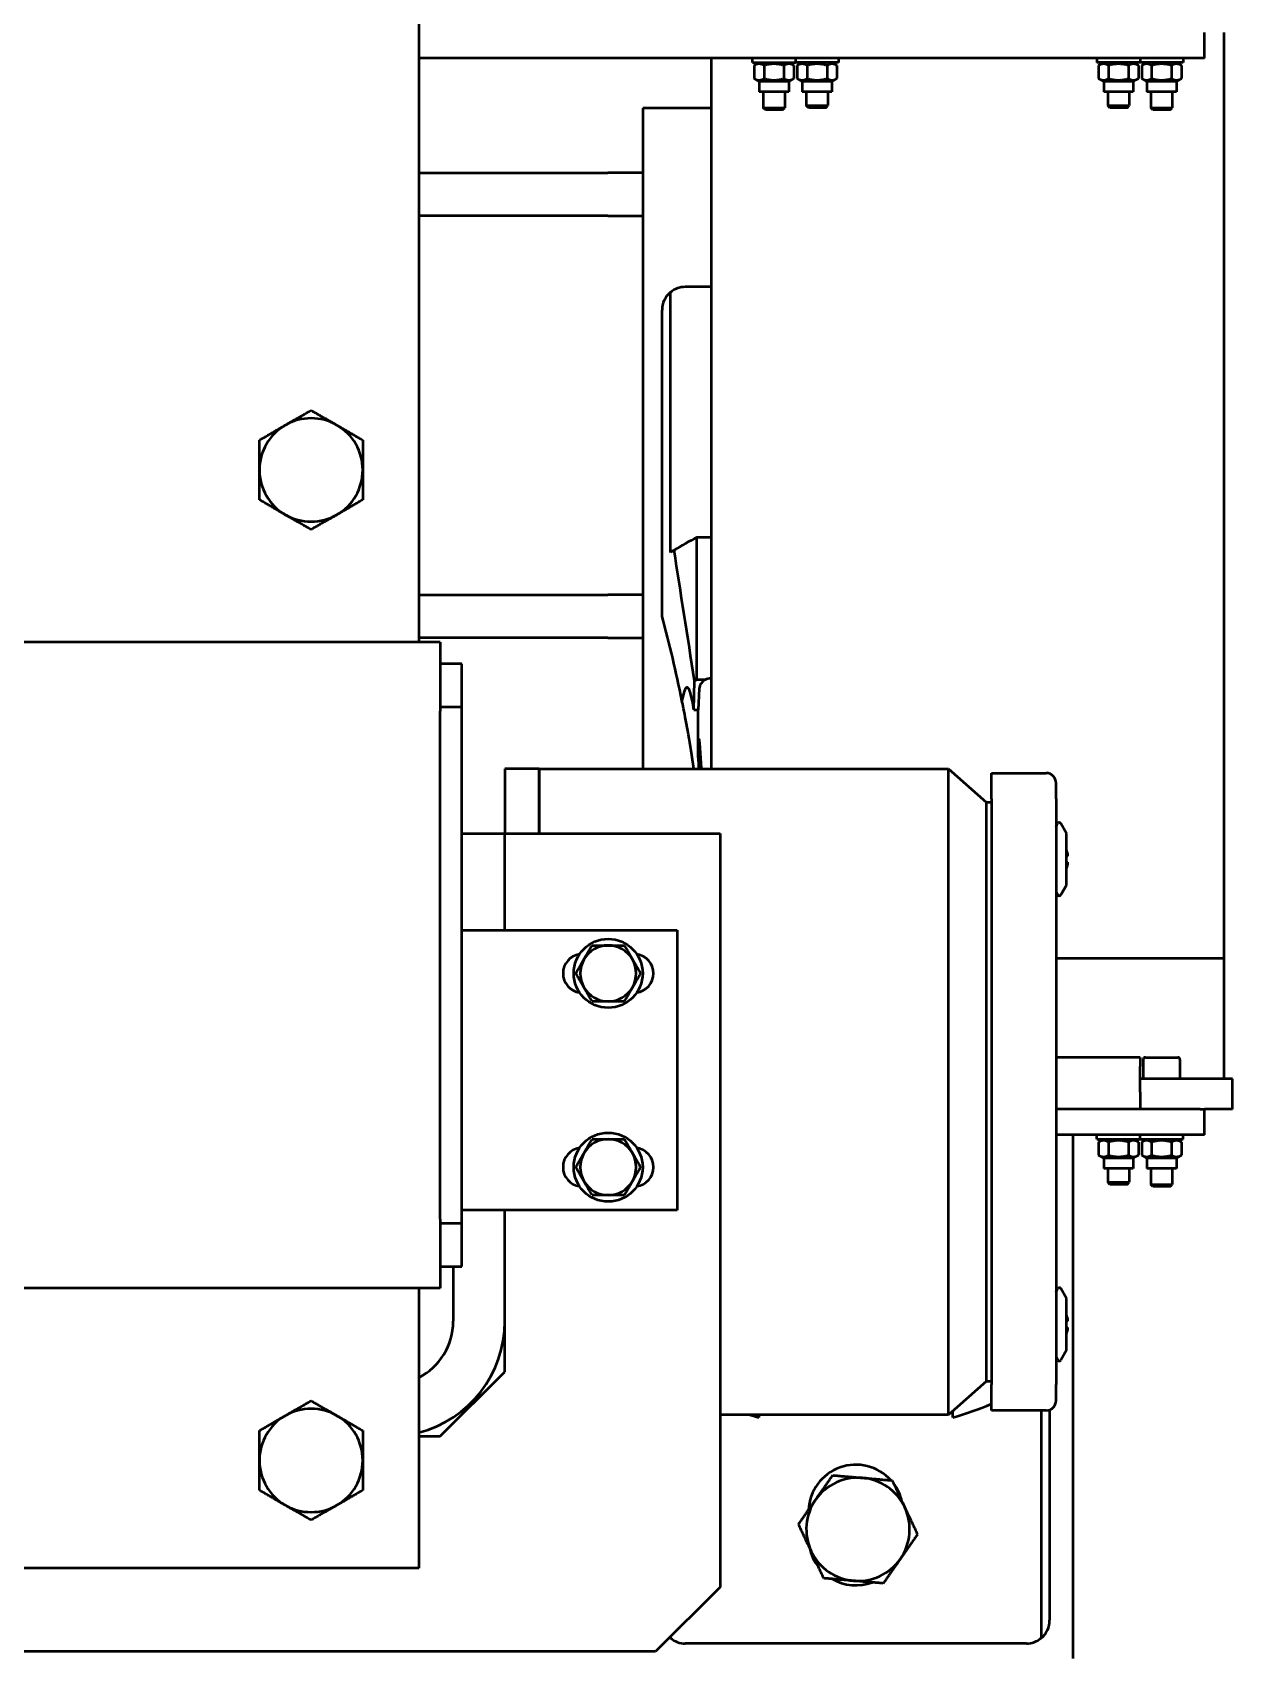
# Model space of a CAD drawing. Header units: centimetres. Extents: x -678439 to 55805, y -426864 to 17948.
# Drawn here: x 47311.46 to 47339.33, y 16808.05 to 16845.65 of the extents above; entities that cross this region are included whole.
import ezdxf

# ---------------------------------------------------------------- set-up
doc = ezdxf.new("R2010")
doc.units = ezdxf.units.CM
doc.header["$LTSCALE"] = 0.01
doc.header["$MEASUREMENT"] = 0
doc.layers.get('0').update_dxf_attribs({"lineweight": 0})
doc.layers.add('SSN_Lift-AM_0', color=7, linetype='Continuous', lineweight=50)

# ---------------------------------------------------------------- blocks, each defined once
blk = doc.blocks.new('Lift_20-024-10000')
at = {"layer": 'SSN_Lift-AM_0'}
for p, q in [((1067.5, 1354.4), (1067.5, 1194.4)), ((1250, 1330), (1250, 1336)), ((1254.5, 1121), (1254.5, 1336)), ((1249, 1330), (1067.5, 1330)), ((1135.5, 1165), (1135.5, 1330)), ((1145, 1329), (1145, 1330)), ((1145, 1329), (1155, 1329)), ((1146.56, 1329), (1145.38, 1328.32)), ((1145.38, 1328.32), (1145.38, 1325.28)), ((1147.69, 1328.32), (1147.69, 1325.28)), ((1152.31, 1328.32), (1152.31, 1325.28)), ((1153.44, 1329), (1154.62, 1328.32)), ((1154.62, 1328.32), (1154.62, 1325.28)), ((1155, 1330), (1155, 1329)), ((1165, 1329), (1155, 1329)), ((1156.56, 1329), (1155.38, 1328.32)), ((1155.38, 1328.32), (1155.38, 1325.28)), ((1157.69, 1328.32), (1157.69, 1325.28)), ((1162.31, 1328.32), (1162.31, 1325.28)), ((1163.44, 1329), (1164.62, 1328.32)), ((1164.62, 1328.32), (1164.62, 1325.28)), ((1165, 1330), (1165, 1329)), ((1225, 1330), (1225, 1329)), ((1235, 1329), (1225, 1329)), ((1226.56, 1329), (1225.38, 1328.32)), ((1225.38, 1328.32), (1225.38, 1325.28)), ((1227.69, 1328.32), (1227.69, 1325.28)), ((1232.31, 1328.32), (1232.31, 1325.28)), ((1233.44, 1329), (1234.62, 1328.32)), ((1234.62, 1328.32), (1234.62, 1325.28)), ((1235, 1330), (1235, 1329)), ((1245, 1329), (1235, 1329)), ((1236.56, 1329), (1235.38, 1328.32)), ((1235.38, 1328.32), (1235.38, 1325.28)), ((1237.69, 1328.32), (1237.69, 1325.28)), ((1242.31, 1328.32), (1242.31, 1325.28)), ((1243.44, 1329), (1244.62, 1328.32)), ((1244.62, 1328.32), (1244.62, 1325.28)), ((1245, 1330), (1245, 1329)), ((1250, 1330), (1249, 1330)), ((1146.56, 1324.6), (1145.38, 1325.28)), ((1153.44, 1324.6), (1146.56, 1324.6)), ((1146.56, 1324.6), (1146.56, 1322.2)), ((1153.44, 1324.6), (1154.62, 1325.28)), ((1153.44, 1324.6), (1153.44, 1322.2)), ((1156.56, 1324.6), (1155.38, 1325.28)), ((1163.44, 1324.6), (1156.56, 1324.6)), ((1156.56, 1324.6), (1156.56, 1322.2)), ((1163.44, 1324.6), (1164.62, 1325.28)), ((1163.44, 1324.6), (1163.44, 1322.2)), ((1226.56, 1324.6), (1225.38, 1325.28)), ((1233.44, 1324.6), (1226.56, 1324.6)), ((1226.56, 1324.6), (1226.56, 1322.2)), ((1233.44, 1324.6), (1234.62, 1325.28)), ((1233.44, 1324.6), (1233.44, 1322.2)), ((1236.56, 1324.6), (1235.38, 1325.28)), ((1243.44, 1324.6), (1236.56, 1324.6)), ((1236.56, 1324.6), (1236.56, 1322.2)), ((1243.44, 1324.6), (1244.62, 1325.28)), ((1243.44, 1324.6), (1243.44, 1322.2)), ((1153.44, 1322.2), (1146.56, 1322.2)), ((1147.5, 1322.2), (1147.5, 1318.49)), ((1152.5, 1322.2), (1152.5, 1318.49)), ((1163.44, 1322.2), (1156.56, 1322.2)), ((1157.5, 1322.2), (1157.5, 1318.99)), ((1162.5, 1322.2), (1162.5, 1318.99)), ((1233.44, 1322.2), (1226.56, 1322.2)), ((1227.5, 1322.2), (1227.5, 1318.99)), ((1232.5, 1322.2), (1232.5, 1318.99)), ((1243.44, 1322.2), (1236.56, 1322.2)), ((1237.5, 1322.2), (1237.5, 1318.49)), ((1242.5, 1322.2), (1242.5, 1318.49)), ((1135.5, 1318.4), (1119.5, 1318.4)), ((1119.5, 1318.4), (1119.5, 1165)), ((1147.5, 1318.49), (1152.5, 1318.49)), ((1147.99, 1318), (1147.5, 1318.49)), ((1152.01, 1318), (1147.99, 1318)), ((1152.01, 1318), (1152.5, 1318.49)), ((1157.5, 1318.99), (1162.5, 1318.99)), ((1157.99, 1318.5), (1157.5, 1318.99)), ((1162.01, 1318.5), (1157.99, 1318.5)), ((1162.01, 1318.5), (1162.5, 1318.99)), ((1227.5, 1318.99), (1232.5, 1318.99)), ((1227.99, 1318.5), (1227.5, 1318.99)), ((1232.01, 1318.5), (1227.99, 1318.5)), ((1232.01, 1318.5), (1232.5, 1318.99)), ((1237.5, 1318.49), (1242.5, 1318.49)), ((1237.99, 1318), (1237.5, 1318.49)), ((1242.01, 1318), (1237.99, 1318)), ((1242.01, 1318), (1242.5, 1318.49)), ((1067.5, 1303.4), (1069.08, 1303.4)), ((1069.08, 1303.4), (1111.4, 1303.4)), ((1119.5, 1303.4), (1111.4, 1303.4)), ((1069.08, 1293.4), (1067.5, 1293.4)), ((1111.4, 1293.4), (1069.08, 1293.4)), ((1111.4, 1293.4), (1119.5, 1293.4)), ((1125.96, 1215.24), (1125.96, 1275.66)), ((1135.5, 1276.9), (1129.4, 1276.9)), ((1124, 1200.4), (1124, 1271.5)), ((1132.1, 1185.67), (1132.1, 1218.73)), ((1135.5, 1218.73), (1132.1, 1218.73)), ((1067.5, 1205.4), (1069.08, 1205.4)), ((1069.08, 1205.4), (1111.4, 1205.4)), ((1119.5, 1205.4), (1111.4, 1205.4)), ((1072.5, 1194.4), (847.5, 1194.4)), ((1069.08, 1195.4), (1067.5, 1195.4)), ((1111.4, 1195.4), (1069.08, 1195.4)), ((1072.5, 1194.4), (1072.5, 1178.4)), ((1111.4, 1195.4), (1119.5, 1195.4)), ((1077.5, 1189.4), (1072.5, 1189.4)), ((1077.5, 1179.4), (1077.5, 1189.4)), ((1131.37, 1178.68), (1131.54, 1185.4)), ((1134.02, 1185.67), (1132.1, 1185.67)), ((1135.5, 1185.98), (1135.34, 1185.98)), ((1132.64, 1183.63), (1132.36, 1178.68)), ((1072.5, 1179.4), (1077.5, 1179.4)), ((1072.5, 1060.4), (1072.5, 1178.4)), ((1077.5, 1059.4), (1077.5, 1179.4)), ((1131.37, 1178.68), (1132.36, 1178.68)), ((1132.36, 1168.63), (1132.36, 1178.68)), ((1095.5, 1165), (1087.5, 1165)), ((1087.5, 1165), (1087.5, 1150)), ((1095.5, 1165), (1095.5, 1150)), ((1095.5, 1150), (1095.5, 1165)), ((1095.5, 1165), (1190.5, 1165)), ((1190.5, 1165), (1199.24, 1157.25)), ((1190.5, 1015), (1190.5, 1165)), ((1200.5, 1164), (1213.2, 1164)), ((1200.5, 1158), (1200.5, 1164)), ((1215.5, 1158), (1215.5, 1161.7)), ((1199.24, 1157.25), (1200.5, 1157.25)), ((1199.24, 1157.25), (1199.24, 1022.75)), ((1200.5, 1158), (1200.5, 1022)), ((1215.5, 1158), (1215.5, 1022)), ((1215.5, 1151.56), (1215.87, 1152.28)), ((1217.9, 1150), (1216.57, 1152.3)), ((1077.5, 1150), (1087.5, 1150)), ((1087.5, 1150), (1137.5, 1150)), ((1087.5, 1127.5), (1087.5, 1150)), ((1137.5, 1150), (1137.5, 975)), ((1217.9, 1138), (1217.9, 1150)), ((1218.25, 1144.7), (1217.9, 1144.7)), ((1217.9, 1143.3), (1218.25, 1143.3)), ((1215.5, 1136.44), (1215.87, 1135.72)), ((1217.9, 1138), (1216.57, 1135.7)), ((1077.5, 1127.5), (1127.5, 1127.5)), ((1127.5, 1127.5), (1127.5, 1062.5)), ((1215.5, 1121), (1254.5, 1121)), ((1254.5, 1093), (1254.5, 1121)), ((1235, 1098), (1215.5, 1098)), ((1235, 1098), (1235, 1095.89)), ((1236.25, 1098), (1243.75, 1098)), ((1235, 1089.89), (1235, 1095.89)), ((1235.75, 1097.5), (1235.75, 1093)), ((1244.25, 1097.5), (1244.25, 1093)), ((1256.5, 1093), (1235, 1093)), ((1256.5, 1086), (1256.5, 1093)), ((1235, 1089.89), (1235, 1086)), ((1249, 1086), (1215.5, 1086)), ((1249, 1086), (1250, 1086)), ((1250, 1080), (1250, 1086)), ((1256.5, 1086), (1250, 1086)), ((1249, 1080), (1215.5, 1080)), ((1219.5, 958.4), (1219.5, 1080)), ((1225, 1079), (1225, 1080)), ((1235, 1079), (1235, 1080)), ((1245, 1079), (1245, 1080)), ((1250, 1080), (1249, 1080)), ((1225, 1079), (1235, 1079)), ((1226.56, 1079), (1225.38, 1078.32)), ((1225.38, 1078.32), (1225.38, 1075.28)), ((1227.69, 1078.32), (1227.69, 1075.28)), ((1232.31, 1078.32), (1232.31, 1075.28)), ((1233.44, 1079), (1234.62, 1078.32)), ((1234.62, 1078.32), (1234.62, 1075.28)), ((1235, 1079), (1245, 1079)), ((1236.56, 1079), (1235.38, 1078.32)), ((1235.38, 1078.32), (1235.38, 1075.28)), ((1237.69, 1078.32), (1237.69, 1075.28)), ((1242.31, 1078.32), (1242.31, 1075.28)), ((1243.44, 1079), (1244.62, 1078.32)), ((1244.62, 1078.32), (1244.62, 1075.28)), ((1226.56, 1074.6), (1225.38, 1075.28)), ((1233.44, 1074.6), (1226.56, 1074.6)), ((1226.56, 1074.6), (1226.56, 1072.2)), ((1233.44, 1072.2), (1226.56, 1072.2)), ((1227.5, 1072.2), (1227.5, 1068.99)), ((1232.5, 1072.2), (1232.5, 1068.99)), ((1233.44, 1074.6), (1234.62, 1075.28)), ((1233.44, 1074.6), (1233.44, 1072.2)), ((1236.56, 1074.6), (1235.38, 1075.28)), ((1243.44, 1074.6), (1236.56, 1074.6)), ((1236.56, 1074.6), (1236.56, 1072.2)), ((1243.44, 1072.2), (1236.56, 1072.2)), ((1237.5, 1072.2), (1237.5, 1068.49)), ((1242.5, 1072.2), (1242.5, 1068.49)), ((1243.44, 1074.6), (1244.62, 1075.28)), ((1243.44, 1074.6), (1243.44, 1072.2)), ((1227.5, 1068.99), (1232.5, 1068.99)), ((1227.99, 1068.5), (1227.5, 1068.99)), ((1232.01, 1068.5), (1227.99, 1068.5)), ((1232.01, 1068.5), (1232.5, 1068.99)), ((1237.5, 1068.49), (1242.5, 1068.49)), ((1237.99, 1068), (1237.5, 1068.49)), ((1242.01, 1068), (1237.99, 1068)), ((1242.01, 1068), (1242.5, 1068.49)), ((1072.5, 1060.4), (1072.5, 1044.4)), ((1127.5, 1062.5), (1077.5, 1062.5)), ((1087.5, 1025), (1087.5, 1062.5)), ((1077.5, 1059.4), (1072.5, 1059.4)), ((1077.5, 1049.4), (1077.5, 1059.4)), ((1072.5, 1049.4), (1077.5, 1049.4)), ((1075.5, 1049.4), (1075.5, 1036.7)), ((1072.5, 1044.4), (847.5, 1044.4)), ((1067.5, 1044.4), (1067.5, 979.4)), ((1215.5, 1043.56), (1215.87, 1044.28)), ((1217.9, 1042), (1216.57, 1044.3)), ((1217.9, 1030), (1217.9, 1042)), ((1218.25, 1036.7), (1217.9, 1036.7)), ((1217.9, 1035.3), (1218.25, 1035.3)), ((1215.5, 1028.44), (1215.87, 1027.72)), ((1217.9, 1030), (1216.57, 1027.7)), ((1072.5, 1010), (1087.5, 1025)), ((1199.24, 1022.75), (1190.5, 1015)), ((1200.5, 1022.75), (1199.24, 1022.75)), ((1200.5, 1016), (1200.5, 1022)), ((1215.5, 1018.3), (1215.5, 1022)), ((1191.5, 1014.36), (1191.5, 1015.89)), ((1213.2, 1016), (1200.5, 1016)), ((1212.04, 1016), (1212.04, 963.14)), ((1214, 1016.14), (1214, 967.3)), ((1190.5, 1015), (1137.5, 1015)), ((1146.5, 1015), (1146.5, 1014.36)), ((1067.5, 1010), (1072.5, 1010)), ((1067.5, 979.4), (812.5, 979.4)), ((1137.5, 975), (1122.5, 960)), ((1125.96, 963.46), (1125.96, 963.14)), ((1122.5, 960), (752.5, 960)), ((1208.6, 961.9), (1129.4, 961.9))]:
    blk.add_line(p, q, dxfattribs=at)
for centre in [(1111.5, 1117.5), (1111.5, 1072.5)]:
    blk.add_circle(centre, 8, dxfattribs=at)
for centre, radius, start, end in [((1129.4, 1271.5), 5.4, 129.6097, 180), ((1129.4, 1271.5), 5.4, 90, 129.6097), ((1042.5, 1234.4), 12, 120, 180), ((1042.5, 1234.4), 12, 60, 120), ((1042.5, 1234.4), 12, 0, 60), ((1042.5, 1234.4), 12, 180, 240), ((1042.5, 1234.4), 12, 300, 0), ((1042.5, 1234.4), 12, 240, 300), ((1169, 1146.63), 81, 117.1007, 121.4007), ((1169, 1146.63), 81, 121.4007, 122.0996), ((825.65, 1119.4), 309.15, 11.4744, 15.1893), ((1213.2, 1161.7), 2.3, 0, 90), ((1216.23, 1152.1), 0.4, 30, 153), ((1216.23, 1135.9), 0.4, 207, 330), ((1105.5, 1117.5), 4.5, 98.2515, 261.7485), ((1111.5, 1117.5), 6.5, 150, 210), ((1111.5, 1117.5), 6.5, 90, 150), ((1111.5, 1117.5), 6.5, 30, 90), ((1111.5, 1117.5), 6.5, 330, 30), ((1117.5, 1117.5), 4.5, 278.2515, 81.7485), ((1111.5, 1117.5), 6.5, 210, 270), ((1111.5, 1117.5), 6.5, 270, 330), ((1236.25, 1097.5), 0.5, 90, 180), ((1243.75, 1097.5), 0.5, 0, 90), ((1105.5, 1072.5), 4.5, 98.2515, 261.7485), ((1111.5, 1072.5), 6.5, 150, 210), ((1111.5, 1072.5), 6.5, 90, 150), ((1111.5, 1072.5), 6.5, 30, 90), ((1111.5, 1072.5), 6.5, 330, 30), ((1117.5, 1072.5), 4.5, 278.2515, 81.7485), ((1111.5, 1072.5), 6.5, 210, 270), ((1111.5, 1072.5), 6.5, 270, 330), ((1216.23, 1044.1), 0.4, 30, 153), ((1060.8, 1036.7), 26.7, 284.5329, 0), ((1060.8, 1036.7), 14.7, 297.1153, 0), ((1216.23, 1027.9), 0.4, 207, 330), ((1042.5, 1004.4), 12, 60, 120), ((1169, 1092.17), 81, 286.1276, 292.8854), ((1213.2, 1018.3), 2.3, 270, 0), ((1042.5, 1004.4), 12, 120, 180), ((1042.5, 1004.4), 12, 0, 60), ((1169, 1092.17), 81, 252.3158, 253.8724), ((1042.5, 1004.4), 12, 180, 240), ((1042.5, 1004.4), 12, 300, 0), ((1169, 992.4), 11, 42.1553, 177.3443), ((1169.5, 988.4), 12, 85.0552, 145.0552), ((1169.5, 988.4), 12, 25.0552, 85.0552), ((1169, 992.4), 11, 13.0392, 37.0712), ((1042.5, 1004.4), 12, 240, 300), ((1169.5, 988.4), 12, 145.0552, 205.0552), ((1169.5, 988.4), 12, 325.0552, 25.0552), ((1169, 986.4), 11, 191.6447, 218.4657), ((1169.5, 988.4), 12, 205.0552, 265.0552), ((1169.5, 988.4), 12, 265.0552, 325.0552), ((1169, 986.4), 11, 239.9932, 290.1173), ((1208.6, 967.3), 5.4, 309.6097, 0), ((1129.4, 967.3), 5.4, 228.0024, 230.3903), ((1129.4, 967.3), 5.4, 230.3903, 270), ((1208.6, 967.3), 5.4, 270, 309.6097)]:
    blk.add_arc(centre, radius, start, end, dxfattribs=at)
for centre, major_axis, ratio, start_param, end_param in [((1169, 844.52), (80.08, -574.94), 0.021187, 2.202499, 2.269797), ((1129.81, 1119.4), (0, 64.5), 0.061163, 5.877929, 6.589408), ((1169, 1119.4), (81, 0), 0.919001, 2.043793, 2.051543), ((1135.34, 1183.5), (-2.7, 0), 0.919001, 5.221, 6.230825), ((1135.34, 1183.5), (-2.7, 0), 0.919, 4.712389, 5.221), ((1129.81, 1119.4), (0, 64.5), 0.061163, 5.497603, 5.58081), ((1211.52, 1144.04), (6.76, 0), 0.997564, 0.098589, 0.336971), ((1211.52, 1143.96), (6.76, 0), 0.997564, 5.946214, 6.184597), ((1211.52, 1036.04), (6.76, 0), 0.997564, 0.098589, 0.336971), ((1211.52, 1035.96), (6.76, 0), 0.997564, 5.946214, 6.184597)]:
    blk.add_ellipse(centre, major_axis=major_axis, ratio=ratio, start_param=start_param, end_param=end_param, dxfattribs=at)
for points, weights in [([(1147.69, 1328.32), (1146.54, 1328.99), (1145.38, 1328.32)], [1, 1.15470053838, 1]), ([(1152.31, 1328.32), (1150, 1328.99), (1147.69, 1328.32)], [1, 1.15470053838, 1]), ([(1154.62, 1328.32), (1153.46, 1328.99), (1152.31, 1328.32)], [1, 1.15470053838, 1]), ([(1157.69, 1328.32), (1156.54, 1328.99), (1155.38, 1328.32)], [1, 1.15470053838, 1]), ([(1162.31, 1328.32), (1160, 1328.99), (1157.69, 1328.32)], [1, 1.15470053838, 1]), ([(1164.62, 1328.32), (1163.46, 1328.99), (1162.31, 1328.32)], [1, 1.15470053838, 1]), ([(1227.69, 1328.32), (1226.54, 1328.99), (1225.38, 1328.32)], [1, 1.15470053838, 1]), ([(1232.31, 1328.32), (1230, 1328.99), (1227.69, 1328.32)], [1, 1.15470053838, 1]), ([(1234.62, 1328.32), (1233.46, 1328.99), (1232.31, 1328.32)], [1, 1.15470053838, 1]), ([(1237.69, 1328.32), (1236.54, 1328.99), (1235.38, 1328.32)], [1, 1.15470053838, 1]), ([(1242.31, 1328.32), (1240, 1328.99), (1237.69, 1328.32)], [1, 1.15470053838, 1]), ([(1244.62, 1328.32), (1243.46, 1328.99), (1242.31, 1328.32)], [1, 1.15470053838, 1]), ([(1145.38, 1325.28), (1146.54, 1324.61), (1147.69, 1325.28)], [1, 1.15470053838, 1]), ([(1147.69, 1325.28), (1150, 1324.61), (1152.31, 1325.28)], [1, 1.15470053838, 1]), ([(1152.31, 1325.28), (1153.46, 1324.61), (1154.62, 1325.28)], [1, 1.15470053838, 1]), ([(1155.38, 1325.28), (1156.54, 1324.61), (1157.69, 1325.28)], [1, 1.15470053838, 1]), ([(1157.69, 1325.28), (1160, 1324.61), (1162.31, 1325.28)], [1, 1.15470053838, 1]), ([(1162.31, 1325.28), (1163.46, 1324.61), (1164.62, 1325.28)], [1, 1.15470053838, 1]), ([(1225.38, 1325.28), (1226.54, 1324.61), (1227.69, 1325.28)], [1, 1.15470053838, 1]), ([(1227.69, 1325.28), (1230, 1324.61), (1232.31, 1325.28)], [1, 1.15470053838, 1]), ([(1232.31, 1325.28), (1233.46, 1324.61), (1234.62, 1325.28)], [1, 1.15470053838, 1]), ([(1235.38, 1325.28), (1236.54, 1324.61), (1237.69, 1325.28)], [1, 1.15470053838, 1]), ([(1237.69, 1325.28), (1240, 1324.61), (1242.31, 1325.28)], [1, 1.15470053838, 1]), ([(1242.31, 1325.28), (1243.46, 1324.61), (1244.62, 1325.28)], [1, 1.15470053838, 1]), ([(1030.5, 1241.33), (1033.72, 1243.18), (1036.5, 1244.79)], [1, 1.0379548493, 1]), ([(1036.5, 1244.79), (1039.28, 1246.4), (1042.5, 1248.26)], [1, 1.0379548493, 1]), ([(1042.5, 1248.26), (1045.72, 1246.4), (1048.5, 1244.79)], [1, 1.0379548493, 1]), ([(1048.5, 1244.79), (1051.28, 1243.18), (1054.5, 1241.33)], [1, 1.0379548493, 1]), ([(1030.5, 1234.4), (1030.5, 1237.62), (1030.5, 1241.33)], [1, 1.0379548493, 1]), ([(1054.5, 1241.33), (1054.5, 1237.62), (1054.5, 1234.4)], [1, 1.0379548493, 1]), ([(1030.5, 1227.47), (1030.5, 1231.18), (1030.5, 1234.4)], [1, 1.0379548493, 1]), ([(1054.5, 1234.4), (1054.5, 1231.18), (1054.5, 1227.47)], [1, 1.0379548493, 1]), ([(1036.5, 1224.01), (1033.72, 1225.62), (1030.5, 1227.47)], [1, 1.0379548493, 1]), ([(1054.5, 1227.47), (1051.28, 1225.62), (1048.5, 1224.01)], [1, 1.0379548493, 1]), ([(1042.5, 1220.54), (1039.28, 1222.4), (1036.5, 1224.01)], [1, 1.0379548493, 1]), ([(1048.5, 1224.01), (1045.72, 1222.4), (1042.5, 1220.54)], [1, 1.0379548493, 1]), ([(1132.64, 1171.76), (1132.5, 1170.16), (1132.36, 1168.63)], [1.15180341151, 1.1715409996, 1.19072543884]), ([(1103.99, 1117.5), (1105, 1119.24), (1105.87, 1120.75)], [1, 1.0379548493, 1]), ([(1105.87, 1120.75), (1106.74, 1122.26), (1107.75, 1124)], [1, 1.0379548493, 1]), ([(1107.75, 1124), (1109.76, 1124), (1111.5, 1124)], [1, 1.0379548493, 1]), ([(1111.5, 1124), (1113.24, 1124), (1115.25, 1124)], [1, 1.0379548493, 1]), ([(1115.25, 1124), (1116.26, 1122.26), (1117.13, 1120.75)], [1, 1.0379548493, 1]), ([(1117.13, 1120.75), (1118, 1119.24), (1119.01, 1117.5)], [1, 1.0379548493, 1]), ([(1105.87, 1114.25), (1105, 1115.76), (1103.99, 1117.5)], [1, 1.0379548493, 1]), ([(1119.01, 1117.5), (1118, 1115.76), (1117.13, 1114.25)], [1, 1.0379548493, 1]), ([(1107.75, 1111), (1106.74, 1112.74), (1105.87, 1114.25)], [1, 1.0379548493, 1]), ([(1117.13, 1114.25), (1116.26, 1112.74), (1115.25, 1111)], [1, 1.0379548493, 1]), ([(1111.5, 1111), (1109.76, 1111), (1107.75, 1111)], [1, 1.0379548493, 1]), ([(1115.25, 1111), (1113.24, 1111), (1111.5, 1111)], [1, 1.0379548493, 1]), ([(1103.99, 1072.5), (1105, 1074.24), (1105.87, 1075.75)], [1, 1.0379548493, 1]), ([(1105.87, 1075.75), (1106.74, 1077.26), (1107.75, 1079)], [1, 1.0379548493, 1]), ([(1107.75, 1079), (1109.76, 1079), (1111.5, 1079)], [1, 1.0379548493, 1]), ([(1111.5, 1079), (1113.24, 1079), (1115.25, 1079)], [1, 1.0379548493, 1]), ([(1115.25, 1079), (1116.26, 1077.26), (1117.13, 1075.75)], [1, 1.0379548493, 1]), ([(1117.13, 1075.75), (1118, 1074.24), (1119.01, 1072.5)], [1, 1.0379548493, 1]), ([(1227.69, 1078.32), (1226.54, 1078.99), (1225.38, 1078.32)], [1, 1.15470053838, 1]), ([(1232.31, 1078.32), (1230, 1078.99), (1227.69, 1078.32)], [1, 1.15470053838, 1]), ([(1234.62, 1078.32), (1233.46, 1078.99), (1232.31, 1078.32)], [1, 1.15470053838, 1]), ([(1237.69, 1078.32), (1236.54, 1078.99), (1235.38, 1078.32)], [1, 1.15470053838, 1]), ([(1242.31, 1078.32), (1240, 1078.99), (1237.69, 1078.32)], [1, 1.15470053838, 1]), ([(1244.62, 1078.32), (1243.46, 1078.99), (1242.31, 1078.32)], [1, 1.15470053838, 1]), ([(1105.87, 1069.25), (1105, 1070.76), (1103.99, 1072.5)], [1, 1.0379548493, 1]), ([(1119.01, 1072.5), (1118, 1070.76), (1117.13, 1069.25)], [1, 1.0379548493, 1]), ([(1225.38, 1075.28), (1226.54, 1074.61), (1227.69, 1075.28)], [1, 1.15470053838, 1]), ([(1227.69, 1075.28), (1230, 1074.61), (1232.31, 1075.28)], [1, 1.15470053838, 1]), ([(1232.31, 1075.28), (1233.46, 1074.61), (1234.62, 1075.28)], [1, 1.15470053838, 1]), ([(1235.38, 1075.28), (1236.54, 1074.61), (1237.69, 1075.28)], [1, 1.15470053838, 1]), ([(1237.69, 1075.28), (1240, 1074.61), (1242.31, 1075.28)], [1, 1.15470053838, 1]), ([(1242.31, 1075.28), (1243.46, 1074.61), (1244.62, 1075.28)], [1, 1.15470053838, 1]), ([(1107.75, 1066), (1106.74, 1067.74), (1105.87, 1069.25)], [1, 1.0379548493, 1]), ([(1117.13, 1069.25), (1116.26, 1067.74), (1115.25, 1066)], [1, 1.0379548493, 1]), ([(1111.5, 1066), (1109.76, 1066), (1107.75, 1066)], [1, 1.0379548493, 1]), ([(1115.25, 1066), (1113.24, 1066), (1111.5, 1066)], [1, 1.0379548493, 1]), ([(1036.5, 1014.79), (1039.28, 1016.4), (1042.5, 1018.26)], [1, 1.0379548493, 1]), ([(1042.5, 1018.26), (1045.72, 1016.4), (1048.5, 1014.79)], [1, 1.0379548493, 1]), ([(1030.5, 1011.33), (1033.72, 1013.18), (1036.5, 1014.79)], [1, 1.0379548493, 1]), ([(1048.5, 1014.79), (1051.28, 1013.18), (1054.5, 1011.33)], [1, 1.0379548493, 1]), ([(1030.5, 1004.4), (1030.5, 1007.62), (1030.5, 1011.33)], [1, 1.0379548493, 1]), ([(1054.5, 1011.33), (1054.5, 1007.62), (1054.5, 1004.4)], [1, 1.0379548493, 1]), ([(1030.5, 997.47), (1030.5, 1001.18), (1030.5, 1004.4)], [1, 1.0379548493, 1]), ([(1054.5, 1004.4), (1054.5, 1001.18), (1054.5, 997.47)], [1, 1.0379548493, 1]), ([(1159.66, 995.27), (1161.51, 997.91), (1163.63, 1000.95)], [1, 1.0379548493, 1]), ([(1163.63, 1000.95), (1167.33, 1000.63), (1170.53, 1000.36)], [1, 1.0379548493, 1]), ([(1170.53, 1000.36), (1173.74, 1000.08), (1177.44, 999.76)], [1, 1.0379548493, 1]), ([(1036.5, 994.01), (1033.72, 995.62), (1030.5, 997.47)], [1, 1.0379548493, 1]), ([(1054.5, 997.47), (1051.28, 995.62), (1048.5, 994.01)], [1, 1.0379548493, 1]), ([(1177.44, 999.76), (1179.01, 996.39), (1180.37, 993.48)], [1, 1.0379548493, 1]), ([(1042.5, 990.54), (1039.28, 992.4), (1036.5, 994.01)], [1, 1.0379548493, 1]), ([(1048.5, 994.01), (1045.72, 992.4), (1042.5, 990.54)], [1, 1.0379548493, 1]), ([(1155.7, 989.59), (1157.82, 992.64), (1159.66, 995.27)], [1, 1.0379548493, 1]), ([(1180.37, 993.48), (1181.73, 990.57), (1183.3, 987.21)], [1, 1.0379548493, 1]), ([(1158.63, 983.32), (1157.27, 986.23), (1155.7, 989.59)], [1, 1.0379548493, 1]), ([(1183.3, 987.21), (1181.18, 984.16), (1179.34, 981.53)], [1, 1.0379548493, 1]), ([(1161.56, 977.04), (1159.99, 980.41), (1158.63, 983.32)], [1, 1.0379548493, 1]), ([(1179.34, 981.53), (1177.49, 978.89), (1175.37, 975.85)], [1, 1.0379548493, 1]), ([(1168.47, 976.44), (1165.26, 976.72), (1161.56, 977.04)], [1, 1.0379548493, 1]), ([(1175.37, 975.85), (1171.67, 976.17), (1168.47, 976.44)], [1, 1.0379548493, 1])]:
    blk.add_rational_spline(points, weights, degree=2, dxfattribs=at)
blk.add_open_spline([(1134.02, 1185.67), (1134.02, 1185.67), (1134.02, 1185.67), (1134.02, 1185.67)], degree=3, dxfattribs=at)
for points, knots in [([(1131.42, 1165), (1131.42, 1165), (1131.42, 1165.01), (1130.99, 1167.87), (1130.55, 1170.55), (1129.72, 1175.28), (1129.33, 1177.33), (1128.86, 1179.69), (1128.74, 1180.34), (1128.62, 1180.9)], [14.622742, 14.622742, 14.622742, 14.622742, 14.623935, 14.623935, 15.84265, 15.84265, 17.061366, 17.061366, 17.591903, 17.591903, 17.591903, 17.591903]), ([(1133.17, 1165), (1133.13, 1165.57), (1133.1, 1166.12), (1132.98, 1168.15), (1132.86, 1169.86), (1132.74, 1171.16), (1132.72, 1171.3), (1132.69, 1171.55), (1132.68, 1171.67), (1132.66, 1171.77), (1132.65, 1171.79), (1132.65, 1171.8), (1132.64, 1171.79), (1132.64, 1171.77), (1132.64, 1171.77), (1132.64, 1171.76)], [15.885616, 15.885616, 15.885616, 15.885616, 16.107865, 16.107865, 16.752644, 16.752644, 16.824883, 16.824883, 16.897122, 16.897122, 16.921839, 16.921839, 16.932897, 16.932897, 16.935258, 16.935258, 16.935258, 16.935258])]:
    blk.add_open_spline(points, degree=3, knots=knots, dxfattribs=at)
blk = doc.blocks.new('Lift mit KG 3.200')
at = {"layer": 'SSN_Lift-AM_0'}
blk.add_blockref('Lift_20-024-10000', (67264.31, 60555.61), dxfattribs=at)
blk = doc.blocks.new('A$C4BDE36F2')
at = {"xscale": 0.001, "yscale": 0.001, "zscale": 0.001}
blk.add_blockref('Lift mit KG 3.200', (-64.22431, -65.8238), dxfattribs=at)

msp = doc.modelspace()

# ---------------------------------------------------------------- block references
at = {"ltscale": 2000, "xscale": 100, "yscale": 100, "zscale": 100}
msp.add_blockref('A$C4BDE36F2', (46909.683, 17238.871), dxfattribs=at)

doc.saveas('drawing.dxf')
